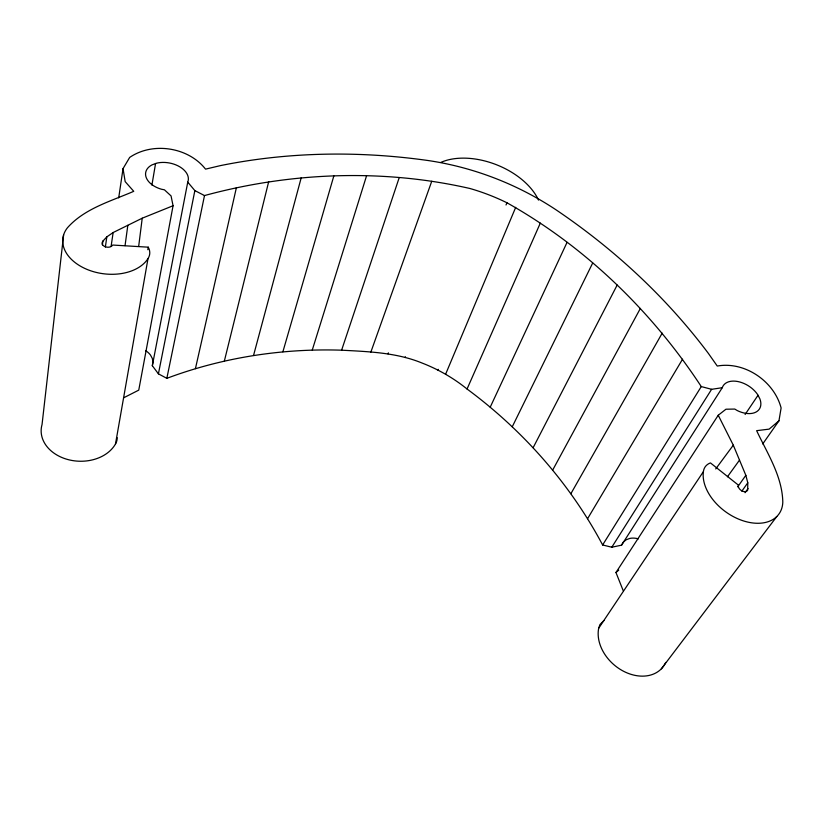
<?xml version="1.0" encoding="UTF-8"?>
<svg xmlns="http://www.w3.org/2000/svg" width="824" height="824" viewBox="0 0 824 824"><rect width="100%" height="100%" fill="white"/><g stroke="black" fill="none" stroke-linecap="round" stroke-linejoin="round"><path stroke-width="1.24" d="M63.623 234.871L42.045 424.545A38.749 29.602 2.7 0 0 68.083 459.607A38.749 29.602 2.7 0 0 115.504 443.94A19.282 14.832 3.5 0 0 117.204 437.699M138.7 246.17L142.233 218.195L173.061 205.743L171.062 195.927L164.419 189.808L161.607 189.273A21.64 13.699 10.8 0 1 146.291 177.757A21.64 13.699 10.8 0 1 151.894 164.944L156.313 163.255A21.64 13.699 10.8 0 1 179.869 166.87A21.64 13.699 10.8 0 1 187.748 182.145L194.855 190.602L204.496 195.566C290.512 172.154 382.903 168.601 469.958 188.5A148.639 98.489 21.8 0 1 506.935 202.766C585.38 246.737 652.052 311.544 701.276 386.58L711.617 389.309L722.267 387.713A21.517 13.524 32.6 0 1 737.82 381.533A21.517 13.524 32.6 0 1 757.627 394.562L759.852 398.775A21.517 13.524 32.6 0 1 755.896 412.124A21.517 13.524 32.6 0 1 737.212 410.537L734.781 409.065L725.954 409.219L718.24 415.244L615.961 572.505L623.181 590.612M125.042 245.655L127.833 225.292M102.382 244.872L102.918 241.072L106.821 236.879L113.145 232.533L142.233 218.195M105.369 247.015L106.821 236.879M111.085 246.448L113.145 232.533M118.707 197.863L123.034 168.632L129.677 157.425C152.78 141.604 188.325 147.146 205.547 169.136L220.368 165.624A630.721 519.378 33.9 0 1 428.161 160.536C473.821 167.323 517.791 184.38 556.221 209.945A630.844 523.642 10.8 0 1 708.444 353.486L717.261 366.052C744.7 361.097 774.158 381.224 781.111 407.983L778.958 420.817L762.725 443.94M151.915 185.091L155.561 163.543M147.815 249.703L148.248 247.179L112.713 245.047L111.631 246.17A5.387 3.595 7.8 0 1 105.215 246.726A5.387 3.595 7.8 0 1 102.176 242.544L102.918 241.072M115.504 443.94L148.001 258.582A22.145 14.894 8.5 0 0 148.248 247.179M722.267 387.713L621.554 545.169L611.799 547.218L602.632 544.973C569.981 483.575 522.91 430.303 467.053 389.01C453.468 378 438.111 369.234 421.806 362.931C396.385 352.559 368.637 351.632 341.61 350.19C282.251 348.253 222.511 357.482 166.839 378.329L158.414 373.839L152.327 365.702L152.976 362.138L152.337 358.502L150.473 355.051A18.983 13.905 7.1 0 0 145.683 350.705M173.061 205.743L138.751 390.133L123.847 397.714M152.327 365.702L187.748 182.145M158.414 373.839L194.855 190.602M166.839 378.329L204.496 195.566M195.422 368.647L236.416 187.563M718.24 415.244L733.298 445.176L745.844 475.324L747.79 482.802L747.656 490.146A5.356 3.543 35.6 0 1 742.754 491.259A5.356 3.543 35.6 0 1 738.325 486.572L738.242 484.996L710.442 462.913A22.032 14.688 35 0 0 703.397 471.637L598.677 628.259A38.563 29.221 40.6 0 0 623.871 671.426A38.563 29.221 40.6 0 0 665.73 662.414M224.355 361.046L268.686 181.671M253.545 355.443L301.193 177.809M282.879 351.807L333.844 175.893M312.265 350.066L366.536 175.873M341.61 350.19L399.197 177.675M598.677 628.259L599.965 624.551L603.961 620.524M370.852 352.116L431.745 181.259M388.011 353.857L388.382 352.847M405.089 357.492L405.377 356.741M437.884 370.069L438.193 369.327M506.029 204.97L506.935 202.766M445.599 374.251L515.711 207.329M467.053 389.01L540.307 223.119M490.218 407.169L567.036 242.39M512.281 426.739L592.683 263.031M533.138 447.7L617.166 285.053M552.708 470.03L640.372 308.423M570.888 493.7L662.208 333.143M621.554 545.169L623.366 542.068L626.178 539.771L629.783 538.422A18.89 13.751 36.2 0 1 638.373 538.855M587.574 518.698L682.55 359.202M602.632 544.973L701.276 386.58M611.799 547.218L711.617 389.309M745.112 414.482L758.008 395.283M737.717 486.829L745.844 475.324M741.847 491.156L747.79 482.802M745.051 492.711L748.038 488.539M727.448 476.787L739.509 460.101M715.726 468.928L733.298 445.176M661.332 668.841L776.795 516.524M615.961 572.505L618.731 570.146M778.958 420.817L769.132 429.129L756.638 430.674C767.381 453.468 782.254 476.21 782.8 502.094A44.269 29.293 35.6 0 1 740.333 519.81A44.269 29.293 35.6 0 1 703.397 471.637M123.034 168.632L125.176 181.63L133.745 191.312C110.787 201.283 84.635 208.451 67.506 227.702A44.517 29.736 7.8 0 0 88.57 270.025A44.517 29.736 7.8 0 0 148.001 258.582M440.84 162.41A61.553 37.667 21.6 0 1 538.505 200.088"/></g></svg>
